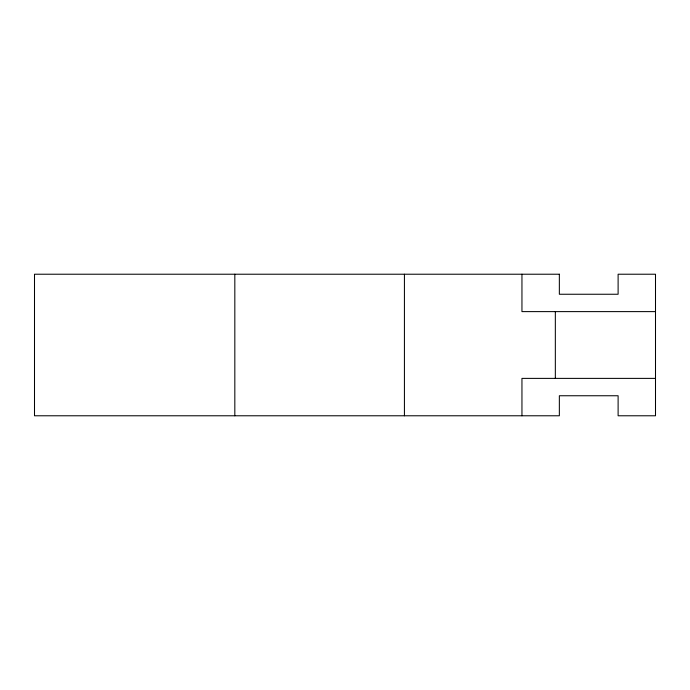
<?xml version="1.0" encoding="UTF-8"?>
<svg xmlns="http://www.w3.org/2000/svg" width="690" height="690" viewBox="0 0 690 690"><rect width="100%" height="100%" fill="white"/><g stroke="black" fill="none" stroke-linecap="round" stroke-linejoin="round"><path stroke-width="1.03" d="M655.5 311.613L521.951 311.613L521.951 274.223M655.5 378.387L521.951 378.387L521.951 415.777M555.338 311.613L555.338 378.387M404.426 274.223L404.426 415.777M234.824 274.223L234.824 415.777M559.349 274.223L34.5 274.223L34.5 415.777L559.349 415.777L559.349 395.75L618.111 395.75L618.111 415.777L655.5 415.777L655.5 274.223L618.111 274.223L618.111 294.251L559.349 294.251L559.349 274.223"/></g></svg>
